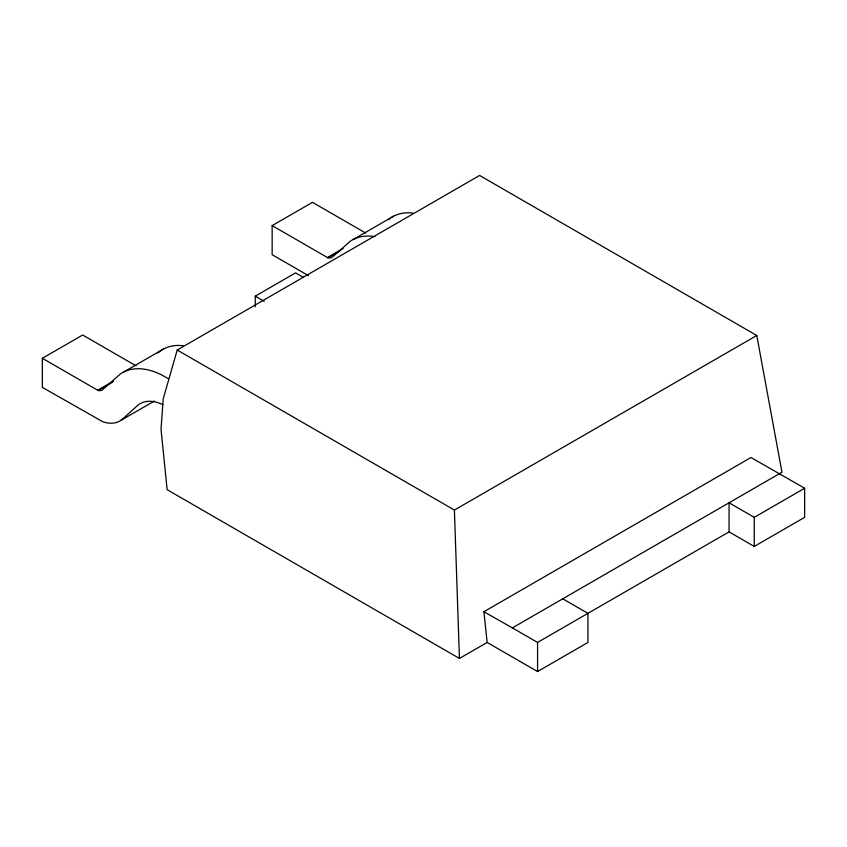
<?xml version="1.0" encoding="UTF-8"?>
<svg xmlns="http://www.w3.org/2000/svg" width="847" height="847" viewBox="0 0 847 847"><rect width="100%" height="100%" fill="white"/><g stroke="black" fill="none" stroke-linecap="round" stroke-linejoin="round"><path stroke-width="1.27" d="M512.361 627.892L537.559 642.439L729.055 531.884L754.254 546.431L804.65 517.337L804.65 488.243L750.993 457.507L483.902 611.714L512.361 627.892L781.972 472.234L756.773 335.486L479.603 175.456L177.224 350.033L163.206 398.863L161.015 429.228L167.145 489.693L459.445 658.447L487.163 642.449L537.559 671.544L587.945 642.449L587.945 613.344L562.757 598.797M157.891 352.945L160.57 350.806A86.659 50.037 60 0 1 183.28 345.724M388.582 219.553L390.372 218.134A86.659 50.037 60 0 1 413.082 213.052M162.91 404.728A51 29.444 60 0 0 137.172 405.829L122.783 418.884A48.523 28.015 60 0 1 102.953 421.838L42.35 387.386L42.35 358.281L82.667 335.01L135.965 365.788M308.414 275.635L272.152 254.703L272.152 225.609L312.469 202.338L365.766 233.105M123.503 372.129L163.82 348.848M255.243 306.73L255.243 296.154L295.561 272.872L303.47 277.435M353.305 239.447L393.622 216.176M113.297 381.245L97.617 390.298L98.39 390.499A12.853 7.422 60 0 0 102.36 389.916L120.253 374.078A86.659 50.037 60 0 1 160.994 374.596L168.553 378.778M343.099 248.563L327.418 257.615L328.191 257.827A12.853 7.422 60 0 0 332.162 257.234L350.055 241.406A86.659 50.037 60 0 1 374.935 236.641M112.672 382.071L98.114 390.478L42.35 358.281M340.229 250.691L327.916 257.806L272.152 225.609M120.846 420.398L154.44 401.002M177.224 350.033L454.405 510.053L756.773 335.486M729.055 531.884L729.055 502.79L754.254 517.337L804.65 488.243M255.243 296.154L264.275 301.363M483.902 611.714L487.163 642.449M454.405 510.053L459.445 658.447M754.254 517.337L754.254 546.431M537.559 642.439L537.559 671.544"/></g></svg>
